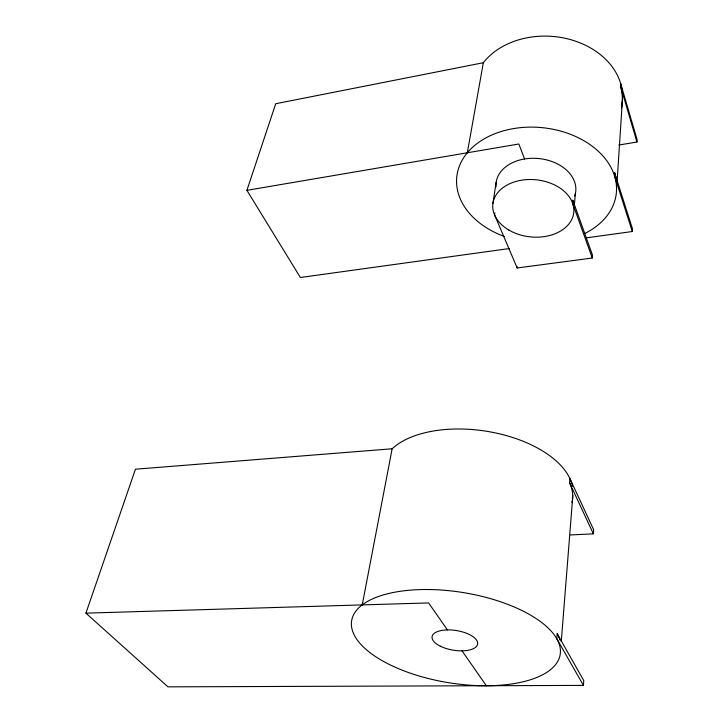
<?xml version="1.0" encoding="UTF-8"?>
<svg xmlns="http://www.w3.org/2000/svg" width="723" height="723" viewBox="0 0 723 723"><rect width="100%" height="100%" fill="white"/><g stroke="black" fill="none" stroke-linecap="round" stroke-linejoin="round"><path stroke-width="1.08" d="M632.282 231.514L632.426 228.712L614.631 172.779L614.442 175.599L632.282 231.514L586.398 237.867M618.852 145.025L636.945 142.033L637.071 139.575L620.641 83.507L620.47 85.965A75.056 58.138 4.4 0 1 621.473 108.07M583.434 685.395L583.75 680.56L557.189 633.691L556.782 638.698L583.434 685.395L167.953 686.85L85.929 613.149L135.445 469.209L392.155 448.775A96.593 51.297 8.6 0 1 494.848 432.788A96.593 51.297 8.6 0 1 572.48 486.362M570.474 534.948L593.366 533.827L593.637 529.733L569.878 478.509L569.543 482.693A96.828 51.17 8.6 0 1 571.956 502.557M617.053 182.377L622.259 102.377M561.265 641.581L572.679 497.541M592.282 258.03L592.508 255.165L572.824 200.262L572.553 203.145L592.282 258.03L517.162 267.971L494.532 214.821L494.83 212.869M574.405 204.519L575.409 193.457M517.162 267.971L517.307 266.904M492.932 203.371L496.15 182.332M467.32 152.779L483.344 62.72A74.921 58.138 4.4 0 1 572.471 40.181A74.921 58.138 4.4 0 1 621.816 104.672M362.232 604.907L392.155 448.775M509.525 248.522L300.388 277.496L246.914 190.33L275.725 103.732L483.344 62.72M246.914 190.33L518.834 144.004L524.582 158.97M85.929 613.149L428.612 602.928L447.41 629.896M462.024 650.845L486.344 685.738M569.543 482.693L593.366 533.827M620.47 85.965L636.945 142.033M572.833 495.418A96.593 51.297 8.6 0 1 572.291 498.409M557.189 633.691A105.35 45.856 9.2 0 1 559.891 639.963M504.564 236.548A80.199 57.686 5.7 0 1 469.778 150.023A80.199 57.686 5.7 0 1 591.441 145.621A80.199 57.686 5.7 0 1 584.455 233.656M614.631 172.779A80.036 57.704 5.6 0 1 616.466 181.356M572.824 200.262A40.587 28.703 5.9 0 1 574.026 205.558M496.014 186.95A40.054 28.784 5.7 0 1 539.638 158.635A40.054 28.784 5.7 0 1 574.668 196.05M440.343 646.217A23.055 9.941 9.2 0 0 477.37 644.979A23.055 9.941 9.2 0 0 446.868 629.905A23.055 9.941 9.2 0 0 440.343 646.217M393.375 666.407A105.63 45.648 9.2 0 0 559.729 656.62A105.63 45.648 9.2 0 0 414.659 589.841A105.63 45.648 9.2 0 0 393.375 666.407M508.775 229.986A40.669 28.685 5.9 0 0 573.538 214.026A40.669 28.685 5.9 0 0 517.569 181.012A40.669 28.685 5.9 0 0 508.775 229.986"/></g></svg>
